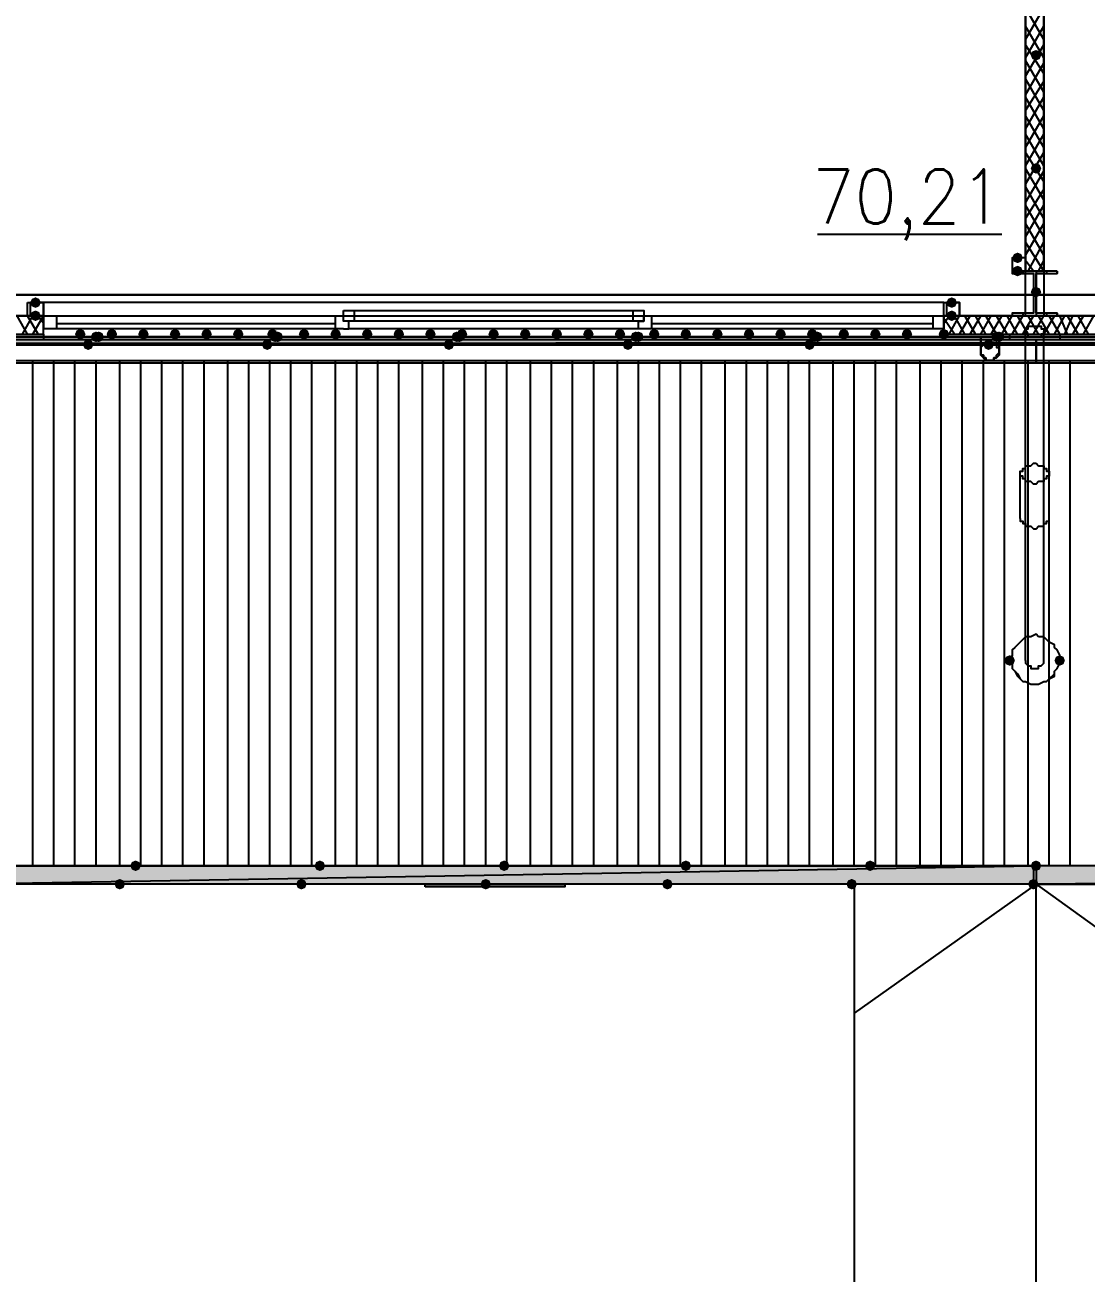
# Model space of a CAD drawing. Header units: millimetres. Extents: x 0 to 420, y 0 to 297.
# Drawn here: x 173.86 to 190.92, y 88.74 to 108.82 of the extents above; entities that cross this region are included whole.
import ezdxf

# ---------------------------------------------------------------- set-up
doc = ezdxf.new("R2010")
doc.units = ezdxf.units.MM
doc.layers.get('0').update_dxf_attribs({"linetype": 'CONTINUOUS'})
doc.styles.get("Standard").update_dxf_attribs({"font": 'STANDARD'})

msp = doc.modelspace()

# ---------------------------------------------------------------- hatches: boundary and pattern name
at = {"true_color": 0x000007}
for points in [[(190.203667, 108.331), (190.178796, 108.271204), (190.119, 108.246333), (190.059204, 108.271204), (190.034333, 108.331), (190.059204, 108.390796), (190.119, 108.415667), (190.178796, 108.390796)], [(190.203667, 106.510667), (190.178796, 106.450871), (190.119, 106.426), (190.059204, 106.450871), (190.034333, 106.510667), (190.059204, 106.570462), (190.119, 106.595333), (190.178796, 106.570463)], [(189.907333, 105.071333), (189.882462, 105.011537), (189.822667, 104.986667), (189.762871, 105.011537), (189.738, 105.071333), (189.762871, 105.131129), (189.822667, 105.156), (189.882462, 105.131129)], [(189.907333, 104.859667), (189.882462, 104.799871), (189.822667, 104.775), (189.762871, 104.799871), (189.738, 104.859667), (189.762871, 104.919462), (189.822667, 104.944333), (189.882462, 104.919463)], [(190.203667, 104.521), (190.178796, 104.461204), (190.119, 104.436333), (190.059204, 104.461204), (190.034333, 104.521), (190.059204, 104.580796), (190.119, 104.605667), (190.178796, 104.580796)], [(174.117, 104.351667), (174.092129, 104.291871), (174.032333, 104.267), (173.972537, 104.291871), (173.947667, 104.351667), (173.972537, 104.411462), (174.032333, 104.436333), (174.092129, 104.411463)], [(188.849, 104.351667), (188.824129, 104.291871), (188.764333, 104.267), (188.704538, 104.291871), (188.679667, 104.351667), (188.704537, 104.411462), (188.764333, 104.436333), (188.824129, 104.411463)], [(174.117, 104.14), (174.092129, 104.080204), (174.032333, 104.055333), (173.972537, 104.080204), (173.947667, 104.14), (173.972537, 104.199796), (174.032333, 104.224667), (174.092129, 104.199796)], [(188.849, 104.14), (188.824129, 104.080204), (188.764333, 104.055333), (188.704538, 104.080204), (188.679667, 104.14), (188.704537, 104.199796), (188.764333, 104.224667), (188.824129, 104.199796)], [(174.836667, 103.843667), (174.811796, 103.783871), (174.752, 103.759), (174.692204, 103.783871), (174.667333, 103.843667), (174.692204, 103.903462), (174.752, 103.928333), (174.811796, 103.903463)], [(175.344667, 103.843667), (175.319796, 103.783871), (175.26, 103.759), (175.200204, 103.783871), (175.175333, 103.843667), (175.200204, 103.903462), (175.26, 103.928333), (175.319796, 103.903463)], [(175.852667, 103.843667), (175.827796, 103.783871), (175.768, 103.759), (175.708204, 103.783871), (175.683333, 103.843667), (175.708204, 103.903462), (175.768, 103.928333), (175.827796, 103.903463)], [(176.360667, 103.843667), (176.335796, 103.783871), (176.276, 103.759), (176.216204, 103.783871), (176.191333, 103.843667), (176.216204, 103.903462), (176.276, 103.928333), (176.335796, 103.903463)], [(176.868667, 103.843667), (176.843796, 103.783871), (176.784, 103.759), (176.724204, 103.783871), (176.699333, 103.843667), (176.724204, 103.903462), (176.784, 103.928333), (176.843796, 103.903463)], [(177.376667, 103.843667), (177.351796, 103.783871), (177.292, 103.759), (177.232204, 103.783871), (177.207333, 103.843667), (177.232204, 103.903462), (177.292, 103.928333), (177.351796, 103.903463)], [(177.927, 103.843667), (177.902129, 103.783871), (177.842333, 103.759), (177.782537, 103.783871), (177.757667, 103.843667), (177.782537, 103.903462), (177.842333, 103.928333), (177.902129, 103.903463)], [(178.435, 103.843667), (178.410129, 103.783871), (178.350333, 103.759), (178.290538, 103.783871), (178.265667, 103.843667), (178.290537, 103.903462), (178.350333, 103.928333), (178.410129, 103.903463)], [(178.943, 103.843667), (178.918129, 103.783871), (178.858333, 103.759), (178.798538, 103.783871), (178.773667, 103.843667), (178.798537, 103.903462), (178.858333, 103.928333), (178.918129, 103.903463)], [(179.451, 103.843667), (179.426129, 103.783871), (179.366333, 103.759), (179.306538, 103.783871), (179.281667, 103.843667), (179.306537, 103.903462), (179.366333, 103.928333), (179.426129, 103.903463)], [(179.959, 103.843667), (179.934129, 103.783871), (179.874333, 103.759), (179.814538, 103.783871), (179.789667, 103.843667), (179.814537, 103.903462), (179.874333, 103.928333), (179.934129, 103.903463)], [(180.467, 103.843667), (180.442129, 103.783871), (180.382333, 103.759), (180.322538, 103.783871), (180.297667, 103.843667), (180.322537, 103.903462), (180.382333, 103.928333), (180.442129, 103.903463)], [(180.975, 103.843667), (180.950129, 103.783871), (180.890333, 103.759), (180.830538, 103.783871), (180.805667, 103.843667), (180.830537, 103.903462), (180.890333, 103.928333), (180.950129, 103.903463)], [(181.483, 103.843667), (181.458129, 103.783871), (181.398333, 103.759), (181.338538, 103.783871), (181.313667, 103.843667), (181.338537, 103.903462), (181.398333, 103.928333), (181.458129, 103.903463)], [(181.991, 103.843667), (181.966129, 103.783871), (181.906333, 103.759), (181.846538, 103.783871), (181.821667, 103.843667), (181.846537, 103.903462), (181.906333, 103.928333), (181.966129, 103.903463)], [(182.499, 103.843667), (182.474129, 103.783871), (182.414333, 103.759), (182.354537, 103.783871), (182.329667, 103.843667), (182.354537, 103.903462), (182.414333, 103.928333), (182.474129, 103.903463)], [(183.007, 103.843667), (182.982129, 103.783871), (182.922333, 103.759), (182.862537, 103.783871), (182.837667, 103.843667), (182.862537, 103.903462), (182.922333, 103.928333), (182.982129, 103.903463)], [(183.515, 103.843667), (183.490129, 103.783871), (183.430333, 103.759), (183.370538, 103.783871), (183.345667, 103.843667), (183.370537, 103.903462), (183.430333, 103.928333), (183.490129, 103.903463)], [(184.065333, 103.843667), (184.040462, 103.783871), (183.980667, 103.759), (183.920871, 103.783871), (183.896, 103.843667), (183.920871, 103.903462), (183.980667, 103.928333), (184.040462, 103.903463)], [(184.573333, 103.843667), (184.548463, 103.783871), (184.488667, 103.759), (184.428871, 103.783871), (184.404, 103.843667), (184.428871, 103.903462), (184.488667, 103.928333), (184.548462, 103.903463)], [(185.081333, 103.843667), (185.056462, 103.783871), (184.996667, 103.759), (184.936871, 103.783871), (184.912, 103.843667), (184.936871, 103.903462), (184.996667, 103.928333), (185.056462, 103.903463)], [(185.589333, 103.843667), (185.564462, 103.783871), (185.504667, 103.759), (185.444871, 103.783871), (185.42, 103.843667), (185.444871, 103.903462), (185.504667, 103.928333), (185.564462, 103.903463)], [(186.097333, 103.843667), (186.072462, 103.783871), (186.012667, 103.759), (185.952871, 103.783871), (185.928, 103.843667), (185.952871, 103.903462), (186.012667, 103.928333), (186.072462, 103.903463)], [(186.605333, 103.843667), (186.580462, 103.783871), (186.520667, 103.759), (186.460871, 103.783871), (186.436, 103.843667), (186.460871, 103.903462), (186.520667, 103.928333), (186.580462, 103.903463)], [(187.113333, 103.843667), (187.088462, 103.783871), (187.028667, 103.759), (186.968871, 103.783871), (186.944, 103.843667), (186.968871, 103.903462), (187.028667, 103.928333), (187.088462, 103.903463)], [(187.621333, 103.843667), (187.596462, 103.783871), (187.536667, 103.759), (187.476871, 103.783871), (187.452, 103.843667), (187.476871, 103.903462), (187.536667, 103.928333), (187.596462, 103.903463)], [(188.129333, 103.843667), (188.104463, 103.783871), (188.044667, 103.759), (187.984871, 103.783871), (187.96, 103.843667), (187.984871, 103.903462), (188.044667, 103.928333), (188.104462, 103.903463)], [(188.722, 103.843667), (188.697129, 103.783871), (188.637333, 103.759), (188.577538, 103.783871), (188.552667, 103.843667), (188.577537, 103.903462), (188.637333, 103.928333), (188.697129, 103.903463)], [(189.780333, 98.594333), (189.755462, 98.534537), (189.695667, 98.509667), (189.635871, 98.534537), (189.611, 98.594333), (189.635871, 98.654129), (189.695667, 98.679), (189.755462, 98.654129)], [(190.584667, 98.594333), (190.559796, 98.534537), (190.5, 98.509667), (190.440204, 98.534537), (190.415333, 98.594333), (190.440204, 98.654129), (190.5, 98.679), (190.559796, 98.654129)]]:
    msp.add_hatch(color=0, dxfattribs=at).paths.add_polyline_path(points, flags=0)
h = msp.add_hatch(color=0, dxfattribs=at)
h.paths.add_polyline_path([(381.973667, 103.674333), (119.972667, 103.674333), (381.973667, 103.801333)], flags=0)
h.paths.add_polyline_path([(119.972667, 103.674333), (381.973667, 103.801333), (119.972667, 103.801333)], flags=0)
at = {"true_color": 0x0000fe}
for points in [[(175.090667, 103.801333), (175.065796, 103.741537), (175.006, 103.716667), (174.946204, 103.741537), (174.921333, 103.801333), (174.946204, 103.861129), (175.006, 103.886), (175.065796, 103.861129)], [(175.133, 103.801333), (175.108129, 103.741537), (175.048333, 103.716667), (174.988538, 103.741537), (174.963667, 103.801333), (174.988537, 103.861129), (175.048333, 103.886), (175.108129, 103.861129)], [(175.133, 103.801333), (175.108129, 103.741537), (175.048333, 103.716667), (174.988538, 103.741537), (174.963667, 103.801333), (174.988537, 103.861129), (175.048333, 103.886), (175.108129, 103.861129)], [(177.969333, 103.801333), (177.944462, 103.741537), (177.884667, 103.716667), (177.824871, 103.741537), (177.8, 103.801333), (177.824871, 103.861129), (177.884667, 103.886), (177.944462, 103.861129)], [(178.011667, 103.801333), (177.986796, 103.741537), (177.927, 103.716667), (177.867204, 103.741537), (177.842333, 103.801333), (177.867204, 103.861129), (177.927, 103.886), (177.986796, 103.861129)], [(178.011667, 103.801333), (177.986796, 103.741537), (177.927, 103.716667), (177.867204, 103.741537), (177.842333, 103.801333), (177.867204, 103.861129), (177.927, 103.886), (177.986796, 103.861129)], [(180.890333, 103.801333), (180.865462, 103.741537), (180.805667, 103.716667), (180.745871, 103.741537), (180.721, 103.801333), (180.745871, 103.861129), (180.805667, 103.886), (180.865462, 103.861129)], [(180.890333, 103.801333), (180.865462, 103.741537), (180.805667, 103.716667), (180.745871, 103.741537), (180.721, 103.801333), (180.745871, 103.861129), (180.805667, 103.886), (180.865462, 103.861129)], [(180.932667, 103.801333), (180.907796, 103.741537), (180.848, 103.716667), (180.788204, 103.741537), (180.763333, 103.801333), (180.788204, 103.861129), (180.848, 103.886), (180.907796, 103.861129)], [(183.769, 103.801333), (183.744129, 103.741537), (183.684333, 103.716667), (183.624538, 103.741537), (183.599667, 103.801333), (183.624537, 103.861129), (183.684333, 103.886), (183.744129, 103.861129)], [(183.811333, 103.801333), (183.786462, 103.741537), (183.726667, 103.716667), (183.666871, 103.741537), (183.642, 103.801333), (183.666871, 103.861129), (183.726667, 103.886), (183.786462, 103.861129)], [(183.811333, 103.801333), (183.786462, 103.741537), (183.726667, 103.716667), (183.666871, 103.741537), (183.642, 103.801333), (183.666871, 103.861129), (183.726667, 103.886), (183.786462, 103.861129)], [(186.647667, 103.801333), (186.622796, 103.741537), (186.563, 103.716667), (186.503204, 103.741537), (186.478333, 103.801333), (186.503204, 103.861129), (186.563, 103.886), (186.622796, 103.861129)], [(186.69, 103.801333), (186.665129, 103.741537), (186.605333, 103.716667), (186.545538, 103.741537), (186.520667, 103.801333), (186.545537, 103.861129), (186.605333, 103.886), (186.665129, 103.861129)], [(186.69, 103.801333), (186.665129, 103.741537), (186.605333, 103.716667), (186.545538, 103.741537), (186.520667, 103.801333), (186.545537, 103.861129), (186.605333, 103.886), (186.665129, 103.861129)], [(189.568667, 103.801333), (189.543796, 103.741537), (189.484, 103.716667), (189.424204, 103.741537), (189.399333, 103.801333), (189.424204, 103.861129), (189.484, 103.886), (189.543796, 103.861129)], [(189.611, 103.801333), (189.586129, 103.741537), (189.526333, 103.716667), (189.466538, 103.741537), (189.441667, 103.801333), (189.466537, 103.861129), (189.526333, 103.886), (189.586129, 103.861129)], [(189.611, 103.801333), (189.586129, 103.741537), (189.526333, 103.716667), (189.466538, 103.741537), (189.441667, 103.801333), (189.466537, 103.861129), (189.526333, 103.886), (189.586129, 103.861129)], [(174.963667, 103.674333), (174.938796, 103.614537), (174.879, 103.589667), (174.819204, 103.614537), (174.794333, 103.674333), (174.819204, 103.734129), (174.879, 103.759), (174.938796, 103.734129)], [(177.842333, 103.674333), (177.817462, 103.614537), (177.757667, 103.589667), (177.697871, 103.614537), (177.673, 103.674333), (177.697871, 103.734129), (177.757667, 103.759), (177.817462, 103.734129)], [(180.763333, 103.674333), (180.738463, 103.614537), (180.678667, 103.589667), (180.618871, 103.614537), (180.594, 103.674333), (180.618871, 103.734129), (180.678667, 103.759), (180.738462, 103.734129)], [(183.642, 103.674333), (183.617129, 103.614537), (183.557333, 103.589667), (183.497537, 103.614537), (183.472667, 103.674333), (183.497537, 103.734129), (183.557333, 103.759), (183.617129, 103.734129)], [(186.563, 103.674333), (186.538129, 103.614537), (186.478333, 103.589667), (186.418538, 103.614537), (186.393667, 103.674333), (186.418537, 103.734129), (186.478333, 103.759), (186.538129, 103.734129)], [(189.441667, 103.674333), (189.416796, 103.614537), (189.357, 103.589667), (189.297204, 103.614537), (189.272333, 103.674333), (189.297204, 103.734129), (189.357, 103.759), (189.416796, 103.734129)], [(175.725667, 95.292333), (175.700796, 95.232537), (175.641, 95.207667), (175.581204, 95.232537), (175.556333, 95.292333), (175.581204, 95.352129), (175.641, 95.377), (175.700796, 95.352129)], [(178.689, 95.292333), (178.664129, 95.232537), (178.604333, 95.207667), (178.544537, 95.232537), (178.519667, 95.292333), (178.544537, 95.352129), (178.604333, 95.377), (178.664129, 95.352129)], [(181.652333, 95.292333), (181.627462, 95.232537), (181.567667, 95.207667), (181.507871, 95.232537), (181.483, 95.292333), (181.507871, 95.352129), (181.567667, 95.377), (181.627462, 95.352129)], [(184.573333, 95.292333), (184.548463, 95.232537), (184.488667, 95.207667), (184.428871, 95.232537), (184.404, 95.292333), (184.428871, 95.352129), (184.488667, 95.377), (184.548462, 95.352129)], [(187.536667, 95.292333), (187.511796, 95.232537), (187.452, 95.207667), (187.392204, 95.232537), (187.367333, 95.292333), (187.392204, 95.352129), (187.452, 95.377), (187.511796, 95.352129)], [(190.203667, 95.292333), (190.178796, 95.232537), (190.119, 95.207667), (190.059204, 95.232537), (190.034333, 95.292333), (190.059204, 95.352129), (190.119, 95.377), (190.178796, 95.352129)], [(190.203667, 95.292333), (190.178796, 95.232537), (190.119, 95.207667), (190.059204, 95.232537), (190.034333, 95.292333), (190.059204, 95.352129), (190.119, 95.377), (190.178796, 95.352129)], [(175.471667, 94.996), (175.446796, 94.936204), (175.387, 94.911333), (175.327204, 94.936204), (175.302333, 94.996), (175.327204, 95.055796), (175.387, 95.080667), (175.446796, 95.055796)], [(178.392667, 94.996), (178.367796, 94.936204), (178.308, 94.911333), (178.248204, 94.936204), (178.223333, 94.996), (178.248204, 95.055796), (178.308, 95.080667), (178.367796, 95.055796)], [(181.356, 94.996), (181.331129, 94.936204), (181.271333, 94.911333), (181.211538, 94.936204), (181.186667, 94.996), (181.211537, 95.055796), (181.271333, 95.080667), (181.331129, 95.055796)], [(184.277, 94.996), (184.252129, 94.936204), (184.192333, 94.911333), (184.132538, 94.936204), (184.107667, 94.996), (184.132537, 95.055796), (184.192333, 95.080667), (184.252129, 95.055796)], [(187.240333, 94.996), (187.215462, 94.936204), (187.155667, 94.911333), (187.095871, 94.936204), (187.071, 94.996), (187.095871, 95.055796), (187.155667, 95.080667), (187.215462, 95.055796)], [(190.161333, 94.996), (190.136462, 94.936204), (190.076667, 94.911333), (190.016871, 94.936204), (189.992, 94.996), (190.016871, 95.055796), (190.076667, 95.080667), (190.136462, 95.055796)]]:
    msp.add_hatch(color=0, dxfattribs=at).paths.add_polyline_path(points, flags=0)
at = {"true_color": 0x000007}
h = msp.add_hatch(color=0, dxfattribs=at)
h.paths.add_polyline_path([(190.076667, 94.996), (172.72, 94.996), (190.076667, 95.292333)], flags=0)
h.paths.add_polyline_path([(172.72, 94.996), (190.076667, 95.292333), (172.72, 95.292333)], flags=0)
h = msp.add_hatch(color=0, dxfattribs=at)
h.paths.add_polyline_path([(207.475667, 94.996), (190.119, 94.996), (207.475667, 95.292333)], flags=0)
h.paths.add_polyline_path([(190.119, 94.996), (207.475667, 95.292333), (190.119, 95.292333)], flags=0)

# ---------------------------------------------------------------- linework, layer by layer
at = {"color": 0, "true_color": 0x000007}
for points in [[(393.361333, 220.810667), (259.291667, 220.810667), (259.291667, 189.780333), (242.612333, 189.780333), (242.612333, 220.810667), (108.585, 220.810667), (108.585, 104.14), (242.654667, 104.14), (242.654667, 135.128), (259.291667, 135.128), (259.291667, 104.14), (393.361333, 104.14)], [(242.612333, 220.429667), (242.612333, 189.780333), (259.291667, 189.780333), (259.291667, 220.429667), (393.022667, 220.429667), (393.022667, 104.478667), (259.291667, 104.478667), (259.291667, 135.128), (242.654667, 135.128), (242.654667, 104.478667), (108.923667, 104.478667), (108.923667, 220.429667)], [(189.949667, 121.539), (189.949667, 104.859667), (190.246, 104.859667), (190.246, 121.539)], [(189.949667, 105.071333), (189.738, 105.071333), (189.738, 104.859667), (189.949667, 104.859667), (189.949667, 105.071333), (189.738, 105.071333), (189.738, 104.859667), (189.949667, 104.859667)], [(190.457667, 104.859667), (189.738, 104.859667), (189.738, 104.817333), (190.076667, 104.817333), (190.076667, 104.182333), (189.738, 104.182333), (189.738, 104.14), (190.457667, 104.14), (190.457667, 104.182333), (190.119, 104.182333), (190.119, 104.817333), (190.457667, 104.817333)], [(173.905333, 104.351667), (174.159333, 104.351667), (174.159333, 104.14), (173.905333, 104.14)], [(173.947667, 104.351667), (173.947667, 104.14), (174.159333, 104.14), (174.159333, 104.351667)], [(178.985333, 104.224667), (179.154667, 104.224667), (179.154667, 104.055333), (178.985333, 104.055333)], [(183.811333, 104.055333), (183.642, 104.055333), (183.642, 104.224667), (183.811333, 104.224667)], [(188.637333, 104.351667), (188.891333, 104.351667), (188.891333, 104.14), (188.637333, 104.14)], [(188.679667, 104.351667), (188.679667, 104.14), (188.891333, 104.14), (188.891333, 104.351667)], [(174.159333, 104.14), (174.159333, 103.928333)], [(188.637333, 104.14), (188.637333, 103.928333)], [(381.973667, 103.674333), (119.972667, 103.674333), (381.973667, 103.801333)], [(119.972667, 103.674333), (381.973667, 103.801333), (119.972667, 103.801333)], [(189.653333, 103.801333), (189.526333, 103.801333), (189.526333, 103.589667), (189.526333, 103.547333), (189.526333, 103.505), (189.484, 103.462667), (189.441667, 103.462667), (189.441667, 103.420333), (189.399333, 103.420333), (189.357, 103.420333), (189.314667, 103.420333), (189.272333, 103.462667), (189.23, 103.505), (189.23, 103.547333), (189.23, 103.589667), (189.23, 103.801333), (189.103, 103.801333), (189.23, 103.801333), (189.23, 103.589667), (189.23, 103.547333), (189.23, 103.505), (189.272333, 103.505), (189.272333, 103.462667), (189.314667, 103.462667), (189.314667, 103.420333), (189.357, 103.420333), (189.399333, 103.420333), (189.441667, 103.420333), (189.441667, 103.462667), (189.484, 103.462667), (189.484, 103.505), (189.526333, 103.547333), (189.526333, 103.589667), (189.526333, 103.801333), (189.653333, 103.801333), (189.526333, 103.801333), (189.526333, 103.589667), (189.526333, 103.547333), (189.526333, 103.505), (189.484, 103.462667), (189.441667, 103.462667), (189.441667, 103.420333), (189.399333, 103.420333), (189.357, 103.420333), (189.314667, 103.420333), (189.272333, 103.462667), (189.23, 103.505), (189.23, 103.547333), (189.23, 103.589667), (189.23, 103.801333), (189.103, 103.801333), (189.23, 103.801333), (189.23, 103.589667), (189.23, 103.547333), (189.23, 103.505), (189.272333, 103.505), (189.272333, 103.462667), (189.314667, 103.462667), (189.314667, 103.420333), (189.357, 103.420333), (189.399333, 103.420333), (189.441667, 103.420333), (189.441667, 103.462667), (189.484, 103.462667), (189.484, 103.505), (189.526333, 103.547333), (189.526333, 103.589667), (189.526333, 103.801333), (189.653333, 103.801333), (189.526333, 103.801333), (189.526333, 103.589667), (189.526333, 103.547333), (189.484, 103.505), (189.484, 103.462667), (189.441667, 103.462667), (189.441667, 103.420333), (189.399333, 103.420333), (189.357, 103.420333), (189.314667, 103.420333), (189.314667, 103.462667), (189.272333, 103.462667), (189.272333, 103.505), (189.23, 103.505), (189.23, 103.547333), (189.23, 103.589667), (189.23, 103.801333), (189.103, 103.801333), (189.23, 103.801333), (189.23, 103.589667), (189.23, 103.547333), (189.23, 103.505), (189.272333, 103.462667), (189.314667, 103.420333), (189.357, 103.420333), (189.399333, 103.420333), (189.441667, 103.420333), (189.441667, 103.462667), (189.484, 103.462667), (189.526333, 103.505), (189.526333, 103.547333), (189.526333, 103.589667), (189.526333, 103.801333)], [(190.119, 103.970667), (190.161333, 103.970667), (190.203667, 103.970667), (190.203667, 103.928333), (190.246, 103.928333), (190.246, 103.886), (190.246, 103.843667), (190.203667, 103.843667), (190.203667, 103.801333), (190.161333, 103.801333), (190.119, 103.801333), (190.076667, 103.801333), (190.034333, 103.801333), (189.992, 103.801333), (189.992, 103.843667), (189.949667, 103.843667), (189.949667, 103.886), (189.949667, 103.928333), (189.992, 103.928333), (189.992, 103.970667), (190.034333, 103.970667), (190.076667, 103.970667)], [(172.72, 103.759), (190.119, 103.759), (190.119, 103.378), (172.72, 103.378)], [(189.526333, 103.589667), (189.526333, 103.547333), (189.484, 103.505), (189.484, 103.462667), (189.441667, 103.462667), (189.441667, 103.420333), (189.399333, 103.420333), (189.357, 103.420333), (189.314667, 103.420333), (189.314667, 103.462667), (189.272333, 103.462667), (189.272333, 103.505), (189.23, 103.505), (189.23, 103.547333), (189.23, 103.589667), (189.23, 103.632), (189.272333, 103.674333), (189.314667, 103.716667), (189.357, 103.716667), (189.399333, 103.716667), (189.441667, 103.716667), (189.484, 103.674333), (189.484, 103.632), (189.526333, 103.632)], [(189.23, 103.589667), (189.23, 103.632), (189.272333, 103.674333), (189.314667, 103.716667), (189.357, 103.716667), (189.399333, 103.716667), (189.441667, 103.716667), (189.484, 103.674333), (189.484, 103.632), (189.526333, 103.632), (189.526333, 103.589667), (189.526333, 103.547333), (189.484, 103.505), (189.484, 103.462667), (189.441667, 103.462667), (189.441667, 103.420333), (189.399333, 103.420333), (189.357, 103.420333), (189.314667, 103.420333), (189.314667, 103.462667), (189.272333, 103.462667), (189.272333, 103.505), (189.23, 103.505), (189.23, 103.547333)], [(190.119, 103.759), (207.475667, 103.759), (207.475667, 103.378), (190.119, 103.378)], [(381.973667, 95.885), (381.973667, 95.292333), (119.972667, 95.292333), (119.972667, 95.885), (119.972667, 102.87), (119.972667, 103.420333), (381.973667, 103.420333), (381.973667, 102.87)], [(190.119, 101.769333), (190.161333, 101.727), (190.203667, 101.727), (190.246, 101.727), (190.246, 101.684667), (190.288333, 101.684667), (190.288333, 101.642333), (190.330667, 101.642333), (190.330667, 101.6), (190.330667, 101.557667), (190.288333, 101.557667), (190.288333, 101.515333), (190.246, 101.515333), (190.246, 101.473), (190.203667, 101.473), (190.161333, 101.473), (190.119, 101.430667), (190.076667, 101.430667), (190.034333, 101.473), (189.992, 101.473), (189.949667, 101.473), (189.949667, 101.515333), (189.907333, 101.515333), (189.907333, 101.557667), (189.865, 101.557667), (189.865, 101.6), (189.865, 101.642333), (189.907333, 101.642333), (189.907333, 101.684667), (189.949667, 101.684667), (189.949667, 101.727), (189.992, 101.727), (190.034333, 101.727), (190.076667, 101.769333)], [(190.161333, 98.975333), (190.119, 99.017667), (190.034333, 98.975333), (189.949667, 98.975333), (189.907333, 98.933), (189.865, 98.890667), (189.822667, 98.848333), (189.780333, 98.806), (189.738, 98.763667), (189.738, 98.679), (189.695667, 98.594333), (189.738, 98.552), (189.738, 98.467333), (189.780333, 98.425), (189.822667, 98.382667), (189.865, 98.298), (189.907333, 98.255667), (189.949667, 98.255667), (190.034333, 98.213333), (190.119, 98.213333), (190.161333, 98.213333), (190.246, 98.255667), (190.288333, 98.255667), (190.330667, 98.298), (190.415333, 98.382667), (190.415333, 98.425), (190.457667, 98.467333), (190.5, 98.552), (190.5, 98.594333), (190.5, 98.679), (190.457667, 98.763667), (190.415333, 98.806), (190.415333, 98.848333), (190.330667, 98.890667), (190.288333, 98.933), (190.246, 98.975333)], [(190.076667, 95.292333), (190.076667, 94.996), (172.72, 94.996), (172.72, 95.292333), (155.321, 95.292333), (155.321, 94.996), (172.72, 94.996), (172.72, 95.292333)], [(190.076667, 94.996), (172.72, 94.996), (190.076667, 95.292333)], [(172.72, 94.996), (190.076667, 95.292333), (172.72, 95.292333)], [(207.475667, 94.996), (190.119, 94.996), (207.475667, 95.292333)], [(190.119, 94.996), (207.475667, 95.292333), (190.119, 95.292333)], [(207.475667, 95.292333), (190.119, 95.292333), (190.119, 94.996), (207.475667, 94.996)], [(180.297667, 94.953667), (180.297667, 94.996), (182.541333, 94.996), (182.541333, 94.953667)]]:
    msp.add_lwpolyline(points, close=True, dxfattribs=at)
at = {"color": 0, "true_color": 0x0000fe}
msp.add_lwpolyline([(242.612333, 220.429667), (108.923667, 220.429667), (108.923667, 104.478667), (242.654667, 104.478667), (242.654667, 135.128), (259.291667, 135.128), (259.291667, 104.478667), (393.022667, 104.478667), (393.022667, 220.429667), (259.291667, 220.429667), (259.291667, 189.780333), (242.612333, 189.780333)], close=True, dxfattribs=at)
at = {"color": 0, "true_color": 0x00002b}
for points in [[(189.949667, 138.641667), (172.847, 138.641667), (172.847, 104.14), (189.949667, 104.14)], [(207.348667, 138.641667), (190.246, 138.641667), (190.246, 104.14), (207.348667, 104.14)]]:
    msp.add_lwpolyline(points, close=True, dxfattribs=at)
at = {"color": 0, "true_color": 0x000007}
for points in [[(189.949667, 108.585), (190.246, 109.093)], [(190.246, 108.585), (189.949667, 109.093)], [(189.949667, 108.288667), (190.246, 108.796667)], [(190.246, 108.288667), (189.949667, 108.796667)], [(189.949667, 107.992333), (190.246, 108.500333)], [(190.246, 108.034667), (189.949667, 108.500333)], [(190.246, 107.738333), (189.949667, 108.246333)], [(189.949667, 107.696), (190.246, 108.204)], [(190.246, 107.442), (189.949667, 107.95)], [(189.949667, 107.442), (190.246, 107.907667)], [(189.949667, 107.145667), (190.246, 107.653667)], [(190.246, 107.145667), (189.949667, 107.653667)], [(189.949667, 106.849333), (190.246, 107.357333)], [(190.246, 106.849333), (189.949667, 107.357333)], [(189.949667, 106.553), (190.246, 107.061)], [(190.246, 106.553), (189.949667, 107.061)], [(189.949667, 106.256667), (190.246, 106.764667)], [(190.246, 106.299), (189.949667, 106.764667)], [(190.246, 106.002667), (189.949667, 106.510667)], [(189.949667, 105.960333), (190.246, 106.468333)], [(190.246, 105.706333), (189.949667, 106.214333)], [(189.949667, 105.706333), (190.246, 106.172)], [(189.949667, 105.41), (190.246, 105.918)], [(190.246, 105.41), (189.949667, 105.918)], [(189.949667, 105.113667), (190.246, 105.621667)], [(190.246, 105.113667), (189.949667, 105.621667)], [(186.605333, 105.452333), (189.568667, 105.452333)], [(190.246, 104.859667), (189.949667, 105.325333)], [(189.992, 104.859667), (190.246, 105.325333)], [(190.076667, 104.859667), (189.949667, 105.029)], [(190.161333, 104.859667), (190.246, 105.029)], [(189.738, 104.859667), (189.738, 104.817333)], [(189.907333, 104.859667), (189.907333, 104.817333)], [(190.119, 104.859667), (190.119, 104.14)], [(190.288333, 104.859667), (190.288333, 104.817333)], [(190.457667, 104.859667), (190.457667, 104.817333)], [(181.398333, 104.351667), (174.159333, 104.351667), (174.159333, 104.267)], [(181.398333, 104.351667), (174.159333, 104.351667), (174.159333, 104.267)], [(174.159333, 104.267), (174.159333, 104.14), (181.398333, 104.14)], [(174.159333, 104.267), (174.159333, 104.14), (181.398333, 104.14)], [(179.154667, 104.224667), (183.642, 104.224667)], [(179.154667, 104.224667), (183.642, 104.224667)], [(188.637333, 104.267), (188.637333, 104.351667), (181.398333, 104.351667)], [(188.637333, 104.267), (188.637333, 104.351667), (181.398333, 104.351667)], [(181.398333, 104.14), (188.637333, 104.14), (188.637333, 104.267)], [(181.398333, 104.14), (188.637333, 104.14), (188.637333, 104.267)], [(174.159333, 104.14), (171.238333, 104.14)], [(173.905333, 103.843667), (173.736, 104.14)], [(173.820667, 103.843667), (173.99, 104.14)], [(174.074667, 103.843667), (173.905333, 104.14)], [(173.99, 103.843667), (174.159333, 104.14)], [(174.159333, 104.013), (174.074667, 104.14)], [(174.159333, 103.843667), (174.159333, 103.928333), (174.159333, 104.14)], [(174.159333, 104.14), (188.637333, 104.14)], [(174.159333, 104.14), (174.371, 104.14), (174.371, 103.928333), (174.159333, 103.928333)], [(174.371, 104.14), (178.858333, 104.14)], [(174.371, 104.013), (178.858333, 104.013)], [(178.985333, 103.928333), (178.858333, 103.928333), (178.858333, 104.14), (178.985333, 104.14)], [(178.985333, 103.928333), (179.07, 103.928333), (179.07, 104.055333), (178.985333, 104.055333), (178.985333, 104.14)], [(179.154667, 104.14), (183.642, 104.14)], [(183.642, 104.055333), (179.154667, 104.055333)], [(183.853667, 103.928333), (183.726667, 103.928333), (183.726667, 104.055333), (183.811333, 104.055333), (183.811333, 104.14), (183.853667, 104.14)], [(183.853667, 104.14), (183.938333, 104.14), (183.938333, 103.928333), (183.853667, 103.928333)], [(183.938333, 104.14), (188.468, 104.14)], [(183.938333, 104.013), (188.468, 104.013)], [(188.637333, 103.928333), (188.468, 103.928333), (188.468, 104.14), (188.637333, 104.14)], [(188.637333, 104.013), (188.722, 104.14)], [(188.637333, 103.843667), (188.637333, 103.928333), (188.637333, 104.14)], [(191.558333, 104.14), (188.637333, 104.14)], [(188.806667, 103.843667), (188.637333, 104.097667)], [(188.722, 103.843667), (188.891333, 104.14)], [(188.976, 103.843667), (188.806667, 104.14)], [(188.891333, 103.843667), (189.060667, 104.14)], [(189.145333, 103.843667), (188.976, 104.14)], [(189.060667, 103.843667), (189.23, 104.14)], [(189.314667, 103.843667), (189.145333, 104.14)], [(189.23, 103.843667), (189.399333, 104.14)], [(189.484, 103.843667), (189.314667, 104.14)], [(189.399333, 103.843667), (189.568667, 104.14)], [(189.653333, 103.843667), (189.484, 104.14)], [(189.568667, 103.843667), (189.738, 104.14)], [(189.822667, 103.843667), (189.653333, 104.14)], [(189.738, 104.182333), (189.738, 104.14)], [(189.738, 103.843667), (189.907333, 104.14)], [(189.992, 103.843667), (189.822667, 104.14)], [(189.907333, 104.182333), (189.907333, 104.14)], [(189.907333, 103.843667), (190.076667, 104.14)], [(190.161333, 103.843667), (189.992, 104.14)], [(190.076667, 103.843667), (190.246, 104.14)], [(190.330667, 103.843667), (190.161333, 104.14)], [(190.246, 103.843667), (190.415333, 104.14)], [(190.288333, 104.182333), (190.288333, 104.14)], [(190.5, 103.843667), (190.330667, 104.14)], [(190.415333, 103.843667), (190.584667, 104.14)], [(190.457667, 104.182333), (190.457667, 104.14)], [(190.627, 103.843667), (190.5, 104.14)], [(190.584667, 103.843667), (190.711667, 104.14)], [(190.796333, 103.843667), (190.627, 104.14)], [(190.711667, 103.843667), (190.881, 104.14)], [(190.965667, 103.843667), (190.796333, 104.14)], [(190.881, 103.843667), (191.050333, 104.14)], [(382.27, 103.801333), (119.972667, 103.801333), (382.27, 103.801333), (119.972667, 103.801333)], [(381.973667, 103.801333), (119.972667, 103.801333)], [(382.27, 103.801333), (381.973667, 103.801333), (119.972667, 103.801333)], [(382.27, 103.801333), (119.972667, 103.801333), (119.972667, 103.674333)], [(171.238333, 103.843667), (174.159333, 103.843667)], [(174.159333, 103.843667), (174.159333, 103.928333)], [(174.159333, 103.843667), (174.159333, 103.759), (188.637333, 103.759), (188.637333, 103.843667)], [(178.858333, 103.928333), (174.371, 103.928333)], [(183.726667, 103.928333), (179.07, 103.928333)], [(188.468, 103.928333), (183.938333, 103.928333)], [(188.637333, 103.843667), (188.637333, 103.928333)], [(188.637333, 103.843667), (191.558333, 103.843667)], [(189.695667, 103.759), (189.695667, 103.843667), (189.738, 103.843667), (189.780333, 103.843667), (189.822667, 103.843667), (189.865, 103.843667), (189.907333, 103.843667), (189.949667, 103.843667), (190.034333, 103.843667), (190.119, 103.843667), (190.161333, 103.843667), (190.246, 103.843667), (190.288333, 103.843667), (190.330667, 103.843667), (190.415333, 103.843667), (190.457667, 103.843667), (190.5, 103.843667), (190.5, 103.759)], [(189.949667, 98.594333), (189.949667, 103.886)], [(190.246, 98.594333), (190.246, 103.886)], [(119.972667, 103.674333), (381.973667, 103.674333)], [(189.695667, 103.759), (189.738, 103.759), (189.780333, 103.759), (189.822667, 103.759), (189.865, 103.759), (189.907333, 103.759), (189.949667, 103.759), (190.034333, 103.759), (190.119, 103.759), (190.161333, 103.759), (190.246, 103.759), (190.288333, 103.759), (190.330667, 103.759), (190.415333, 103.759), (190.457667, 103.759), (190.5, 103.759)], [(189.865, 100.880333), (189.865, 101.6)], [(190.330667, 100.880333), (190.330667, 101.6)], [(189.865, 100.880333), (189.865, 100.838), (189.907333, 100.838), (189.907333, 100.795667), (189.949667, 100.795667), (189.949667, 100.753333), (189.992, 100.753333), (190.034333, 100.753333), (190.076667, 100.711), (190.119, 100.711), (190.161333, 100.753333), (190.203667, 100.753333), (190.246, 100.753333), (190.246, 100.795667), (190.288333, 100.795667), (190.288333, 100.838), (190.330667, 100.838), (190.330667, 100.880333)], [(189.695667, 98.594333), (189.738, 98.552), (189.738, 98.467333), (189.780333, 98.425), (189.822667, 98.340333), (189.865, 98.298), (189.907333, 98.255667), (189.949667, 98.255667), (190.034333, 98.213333), (190.119, 98.213333), (190.161333, 98.213333), (190.246, 98.255667), (190.288333, 98.255667), (190.330667, 98.298), (190.415333, 98.340333), (190.415333, 98.425), (190.457667, 98.467333), (190.5, 98.552), (190.5, 98.594333)], [(189.949667, 98.594333), (189.949667, 98.552), (189.992, 98.509667), (190.034333, 98.509667), (190.034333, 98.467333), (190.076667, 98.467333), (190.119, 98.467333), (190.161333, 98.467333), (190.161333, 98.509667), (190.203667, 98.509667), (190.246, 98.552), (190.246, 98.594333)], [(190.076667, 95.292333), (172.72, 95.292333)], [(207.475667, 95.292333), (190.119, 95.292333)], [(182.541333, 94.996), (182.541333, 94.953667), (180.297667, 94.953667)], [(192.997667, 68.918667), (192.997667, 94.996), (187.198, 94.996), (187.198, 68.918667)], [(190.119, 94.996), (187.198, 92.921667)], [(190.119, 68.918667), (190.119, 94.996), (192.997667, 92.921667)]]:
    msp.add_lwpolyline(points, dxfattribs=at)
at = {"color": 0, "true_color": 0x0000fd}
for points in [[(173.99, 95.292333), (173.99, 103.420333)], [(174.328667, 95.292333), (174.328667, 103.420333)], [(174.667333, 95.292333), (174.667333, 103.420333)], [(175.006, 95.292333), (175.006, 103.420333)], [(175.387, 95.292333), (175.387, 103.420333)], [(175.725667, 95.292333), (175.725667, 103.420333)], [(176.064333, 95.292333), (176.064333, 103.420333)], [(176.403, 95.292333), (176.403, 103.420333)], [(176.741667, 95.292333), (176.741667, 103.420333)], [(177.122667, 95.292333), (177.122667, 103.420333)], [(177.461333, 95.292333), (177.461333, 103.420333)], [(177.8, 95.292333), (177.8, 103.420333)], [(178.138667, 95.292333), (178.138667, 103.420333)], [(178.477333, 95.292333), (178.477333, 103.420333)], [(178.858333, 95.292333), (178.858333, 103.420333)], [(179.197, 95.292333), (179.197, 103.420333)], [(179.535667, 95.292333), (179.535667, 103.420333)], [(179.874333, 95.292333), (179.874333, 103.420333)], [(180.255333, 95.292333), (180.255333, 103.420333)], [(180.594, 95.292333), (180.594, 103.420333)], [(180.932667, 95.292333), (180.932667, 103.420333)], [(181.271333, 95.292333), (181.271333, 103.420333)], [(181.61, 95.292333), (181.61, 103.420333)], [(181.991, 95.292333), (181.991, 103.420333)], [(182.329667, 95.292333), (182.329667, 103.420333)], [(182.668333, 95.292333), (182.668333, 103.420333)], [(183.007, 95.292333), (183.007, 103.420333)], [(183.388, 95.292333), (183.388, 103.420333)], [(183.726667, 95.292333), (183.726667, 103.420333)], [(184.065333, 95.292333), (184.065333, 103.420333)], [(184.404, 95.292333), (184.404, 103.420333)], [(184.742667, 95.292333), (184.742667, 103.420333)], [(185.123667, 95.292333), (185.123667, 103.420333)], [(185.462333, 95.292333), (185.462333, 103.420333)], [(185.801, 95.292333), (185.801, 103.420333)], [(186.139667, 95.292333), (186.139667, 103.420333)], [(186.478333, 95.292333), (186.478333, 103.420333)], [(186.859333, 95.292333), (186.859333, 103.420333)], [(187.198, 95.292333), (187.198, 103.420333)], [(187.536667, 95.292333), (187.536667, 103.420333)], [(187.875333, 95.292333), (187.875333, 103.420333)], [(188.256333, 95.292333), (188.256333, 103.420333)], [(188.595, 95.292333), (188.595, 103.420333)], [(188.933667, 95.292333), (188.933667, 103.420333)], [(189.272333, 95.292333), (189.272333, 103.420333)], [(189.611, 95.292333), (189.611, 103.420333)], [(189.992, 95.292333), (189.992, 103.420333)], [(190.330667, 95.292333), (190.330667, 103.420333)], [(190.669333, 95.292333), (190.669333, 103.420333)]]:
    msp.add_lwpolyline(points, dxfattribs=at)

# ---------------------------------------------------------------- texts
at = {"color": 0, "true_color": 0x000007, "insert": (186.520674, 106.493699), "char_height": 0.872032, "width": 2.56764984, "attachment_point": 1}
msp.add_mtext('70,21', dxfattribs=at)

doc.saveas('drawing.dxf')
